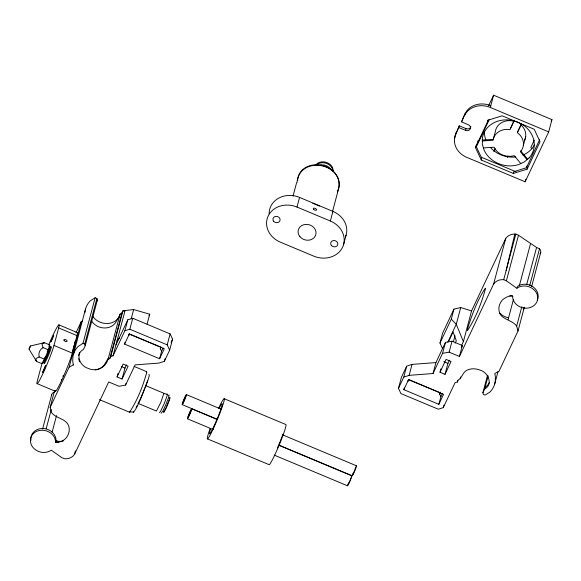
<?xml version="1.0" encoding="UTF-8"?>
<svg xmlns="http://www.w3.org/2000/svg" width="581" height="581" viewBox="0 0 581 581"><rect width="100%" height="100%" fill="white"/><g stroke="black" fill="none" stroke-linecap="round" stroke-linejoin="round"><path stroke-width="0.87" d="M333.138 171.417C333.719 162.738 321.191 158.49 315.759 164.917M75.08 341.948L73.228 348.898M84.891 312.6L85.051 311.067M296.971 182.666C299.636 153.101 349.137 164.583 337.329 192.362M54.578 390.744L50.14 407.397L51.448 412.416C56.008 418.763 65.9 418.255 68.725 425.938C69.989 429.947 68.986 434.385 66.408 437.667C63.743 440.834 59.64 442.751 55.471 442.352C55.87 441.211 56.045 440.042 55.921 438.829A12.695 10.988 14.9 0 0 41.701 428.502A12.695 10.988 14.9 0 0 30.989 440.354M29.057 349.174L30.401 345.964L44.396 342.696L49.792 344.954L48.484 349.864L44.57 359.232L41.955 363.691L36.559 361.433L29.057 349.174L30.401 345.964M352.943 474.009L353.183 473.101M482.905 392.734L484.685 388.972C493.436 384.419 488.076 372.37 480.247 370.155C475.999 368.477 471.075 368.172 466.899 370.22C462.65 372.232 462.251 377.861 458.264 380.061L457.312 382.08L455.09 382.596L443.259 407.659L438.292 409.206L400.934 393.569L398.472 388.326L403.759 377.134L409.133 375.341L433.027 373.532L442.562 353.328L449.128 352.151L459.433 356.465L493.61 284.044A11.192 9.695 14.9 0 1 503.705 279.693L506.378 280.805L516.894 288.278L517.395 287.856A12.695 10.988 14.9 0 1 536.256 292.577A12.695 10.988 14.9 0 1 529.037 307.865A12.695 10.988 14.9 0 1 512.682 297.842C514.454 292.149 502.282 298.99 501.723 300.755C498.491 304.771 497.808 310.762 500.742 315.134C505.15 320.044 512.333 320.618 516.683 326.006L517.991 331.032L498.992 371.281L494.83 373.496L495.426 377.134L495.208 381.782A25.034 21.679 14.9 0 1 491.599 390.149L490.066 391.943L485.113 395.102L483.377 394.376L482.905 392.734L487.568 375.203M506.131 270.579L514.817 234.063L515.834 234.114L518.499 235.232L536.575 247.477L526.756 284.341M42.391 362.057L37.402 380.577A22.339 1.75 -67.3 0 0 42.82 373.801A22.339 1.75 -67.3 0 0 53.982 345.448L58.645 327.924L76.983 335.6L72.32 353.125A22.339 1.75 -67.3 0 1 62.269 379.095A22.339 1.75 -67.3 0 1 55.282 390.447M42.573 429.076L51.673 394.891M46.168 428.756L51.302 409.474M50.14 407.397L69.139 367.141L81.267 321.569L82.655 320.828M52.108 432.213L56.539 415.56M73.438 354.41L85.56 308.831M73.344 365.05L72.712 361.288L72.923 356.64A25.034 21.679 14.9 0 1 76.539 348.273L78.065 346.487L83.018 343.32L95.146 297.748L96.882 298.474L97.354 300.116L85.225 345.688L83.453 349.45C74.695 354.011 80.062 366.052 87.891 368.267C95.792 372.116 105.226 368.063 107.964 359.712L120.093 314.132L122.003 312.781L122.954 310.77L133.645 309.564L149.731 314.212L147.073 324.205M85.225 345.688L84.761 344.054L96.882 298.474M74.753 453.5L75.457 450.871M107.964 359.712L109.874 358.361L122.003 312.781M109.874 358.361L110.826 356.342L122.954 310.77L124.566 311.184M110.826 356.342L113.041 355.833L125.14 310.348M113.041 355.833L124.871 330.763L127.784 319.811L132.758 318.265L170.117 333.901L172.572 339.144L169.659 350.096L164.379 361.295L159.005 363.081L135.112 364.89L125.576 385.101L119.003 386.271L108.698 381.957L74.521 454.378A11.192 9.695 14.9 0 1 64.426 458.736L61.76 457.617L51.244 450.144L50.743 450.565A12.695 10.988 14.9 0 1 31.875 445.852A12.695 10.988 14.9 0 1 39.094 430.557A12.695 10.988 14.9 0 1 55.449 440.587L55.471 442.352M131.161 318.889L133.645 309.564M124.574 344.083L129.287 334.104L164.3 348.76L159.593 358.738L124.574 344.083L125.038 342.34M117.064 376.924L123.121 364.091L128.125 366.183L122.068 379.015L117.064 376.924L117.958 373.554M124.871 330.763L129.839 329.216L132.758 318.265M122.068 379.015L124.98 368.063L126.498 364.861M125.576 385.101L126.026 383.416M159.593 358.738L161.627 351.084L160.283 348.803L160.748 347.053L129.156 333.835L128.691 335.586L129.418 334.046M169.659 350.096L167.205 344.853L170.117 333.901M164.379 361.295L165.048 358.767M293.049 196.058L296.542 182.935M332.913 211.382L330.349 221.02A22.339 19.347 14.9 0 1 342.601 247.186A22.339 19.347 14.9 0 1 313.769 256.148L280.42 242.197A22.339 19.347 14.9 0 1 268.168 216.03A22.339 19.347 14.9 0 1 297 207.061L299.564 197.424L332.913 211.382A22.339 19.347 14.9 0 1 345.513 236.772M332.39 212.058L337.96 191.113M343.509 244.819L346.073 235.182M488.57 105.836L493.589 95.197L551.95 119.621L548.689 131.887L525.137 181.788L466.775 157.364A19.943 17.27 14.9 0 1 455.838 134.008L459.331 125.837L465.998 128.626A3.624 3.137 14.9 0 0 470.915 126.389M455.838 134.008L459.331 125.837M458.867 127.588L465.534 130.384A3.624 3.137 14.9 0 0 470.211 128.924A3.624 3.137 14.9 0 0 468.228 124.675L461.554 121.887L465.047 113.716A19.943 17.27 14.9 0 1 490.792 105.713M461.554 121.887L465.047 113.716M465.534 130.384L465.998 128.626M398.472 388.326L401.391 377.374L406.671 366.183L412.045 364.389L435.939 362.58L445.474 342.376L452.047 341.2L462.353 345.513L459.433 356.465M403.759 377.134L406.671 366.183M403.831 389.662L408.545 379.683L443.557 394.339L438.851 404.318L403.831 389.662L404.289 387.963M409.133 375.341L412.045 364.389M408.508 379.451L408.036 381.201L408.763 379.662M475.418 147.523L475.883 145.773L481.729 158.264L481.264 160.015L513.335 173.436L527.105 169.158L540.047 141.728L534.2 129.236L502.122 115.815L488.36 120.1L475.418 147.523L481.264 160.015M478.018 140.682L476.384 146.819L489.231 119.599M464.582 115.474A19.943 17.27 14.9 0 1 490.328 107.463L493.589 95.197M442.54 348.651L439.999 343.059L442.657 333.066L453.957 309.121L460.718 307.552L471.561 310.893L505.739 238.471A11.192 9.695 14.9 0 1 514.817 234.063M433.027 373.532L435.939 362.58M439.999 343.059L451.299 319.114L453.957 309.121M442.562 353.328L445.474 342.376M440.013 372.239L446.07 359.407L451.067 361.498L445.01 374.331L440.013 372.239L440.906 368.87M460.718 307.552L456.259 324.285L447.842 342.129M449.128 352.151L452.047 341.2M453.42 341.672L455.01 335.702M438.851 404.318L440.943 396.46L439.628 394.419L440.093 392.669L409.336 379.8M445.01 374.331L447.929 363.379L449.44 360.176M443.259 407.659L443.935 405.131M461.488 345.63L463.391 341.606L471.561 310.893M457.312 382.08L457.777 380.33M513.335 173.436L513.807 171.685L527.57 167.401L527.105 169.158M460.174 378.71L460.639 376.96M523.365 145.468L525.696 136.709M493.61 284.044L505.739 238.471M526.873 165.999L526.408 167.749L539.633 139.731M525.137 181.788L525.834 179.166M503.705 279.693L515.834 234.114M506.378 280.805L518.499 235.232M484.685 388.972L488.178 375.827M508.114 319.535L513.481 299.375M516.894 288.278L517.86 286.106A12.695 10.988 14.9 0 1 533.184 286.949A12.695 10.988 14.9 0 1 537.287 300.21M519.32 285.837L530.511 243.766M494.7 384.019L497.961 371.746M516.683 326.006L521.818 306.724M529.719 285.583L539.517 248.77L536.575 247.477M517.991 331.032L524.287 307.364M531.622 286.564L540.715 252.379M523.314 309.448L523.939 307.327M169.209 399.844L165.999 407.956L164.278 410.636M348.31 483.639L348.477 483.087M350.997 477.931L350.278 480.008M355.71 467.952L352.965 474.147M146.782 382.872L147.443 380.875M72.414 351.418L74.993 343.647L75.247 340.793M146.325 384.143L144.981 387.752M62.951 376.321L63.256 375.508M494.337 151.118L495.237 148.816L493.894 151.67M507.373 157.473L507.976 155.933M143.899 390.483L144.713 388.435M142.737 393.301L143.609 391.187M141.532 396.119L142.432 394.005M349.922 480.872L348.251 484.133M140.319 398.849L141.227 396.801M140.021 399.488L138.017 403.722M75.944 332.84L81.267 321.569M96.642 301.619L97.354 300.116M115.953 344.882L127.784 319.811M148.976 315.81L149.731 314.212M160.283 348.803L161.002 347.271M161.627 351.084L163.079 348.012M171.061 342.347L172.572 339.144M487.306 121.567L488.062 119.955M510.285 128.757L514.323 120.202L510.053 129.636A15.411 13.348 14.9 0 0 493.029 140.282L482.346 140.936L482.579 140.057L493.262 139.404L495.361 131.524A15.411 13.348 14.9 0 1 513.96 121.218M517.62 131.829L521.295 124.051M521.426 124.152L517.388 132.7A15.411 13.348 14.9 0 1 520.409 151.743L527.054 159.644L527.287 158.766L520.641 150.864M534.273 140.152L530.816 147.487L531.964 148.743M551.18 121.262L551.95 119.621M448.547 341.57L453.093 331.94L456.303 340.778L455.163 343.182M461.59 347.126L462.353 345.513M439.628 394.419L440.718 392.117M440.943 396.46L442.388 393.388M61.252 380.047L61.528 379.531M355.158 468.373L355.441 467.858M136.114 407.339L137 405.72M48.92 346.443L49.792 344.954M119.621 315.89L116.483 321.148A13.959 12.092 14.9 0 1 104.217 327.989A13.959 12.092 14.9 0 1 91.275 320.48M108.429 357.961L105.284 363.219A13.959 12.092 14.9 0 1 95.269 369.959M120.093 314.132C116.302 326.805 98.458 325.919 92.43 315.73M116.992 340.974L119.308 338.222M166.994 394.506L167.335 394.216L167.219 395.501L164.234 403.599L160.45 411.624L159.448 412.495M168.744 395.24L169.086 394.942L168.512 397.731L165.984 404.332L162.985 410.898L161.198 413.229M316.122 165.316C321.387 160.036 331.853 163.305 332.898 170.792M163.537 393.533L167.335 394.216M138.198 403.41L156.405 411.036L160.893 402.255L163.864 393.257L145.649 385.639M48.484 349.864L43.088 347.605C39.762 349.45 38.15 353.306 39.174 356.974L44.57 359.232M55.486 442.279L58.42 442.308M146.216 371.971L146.84 371.978C143.064 385.98 137.479 400.113 129.592 412.256L99.453 399.641M95.146 297.748L90.193 300.907L88.668 302.701A25.034 21.679 14.9 0 0 85.189 310.319M69.139 367.141L73.308 364.926M148.809 374.52L149.302 374.803A21.729 1.699 -67.3 0 1 147.451 381.761L141.328 397.375A19.66 1.54 -67.3 0 1 136.179 408.298L133.783 412.052L129.41 411.944M42.355 343.335L44.396 342.696L42.703 343.451L42.006 344.424L43.088 347.605M39.174 356.974L36.131 358.477L35.92 359.675L36.559 361.433L35.899 360.184M319.201 165.316C323.53 163.951 328.824 165.687 331.01 169.775M483.45 147.901L494.133 147.247A15.411 13.348 14.9 0 0 514.178 155.635L520.823 163.544M509.719 296.121L512.66 296.07M55.856 440.601L57.12 441.132A13.959 12.092 14.9 0 0 63.38 440.928M55.718 440.725L57.12 441.132M312.76 203.263L319.477 206.073M490.328 107.463L548.689 131.887M481.25 157.211L514.955 171.315A8.875 7.684 14.9 0 0 516.051 171.7M297 207.061L330.349 221.02M443.761 361.636L447.929 363.379M129.839 329.216L167.205 344.853M58.964 324.881L77.309 332.557M224.193 398.719L285.888 424.537A21.758 1.699 -67.3 0 1 279.112 445.162A21.758 1.699 -67.3 0 1 269.105 464.684L207.41 438.866M83.018 343.32L84.761 344.054M133.993 366.364L146.659 371.666M121.647 366.669L124.98 368.063M186.385 394.601L221.397 409.256M282.257 434.733L356.458 465.788M53.982 345.448L72.32 353.125M182.187 404.637L217.2 419.293M278.895 445.119L352.268 475.824M191.679 408.77L216.691 419.242M278.386 445.061L351.752 475.766M187.481 418.807L213.329 429.628M274.188 455.097L347.554 485.803M37.075 383.62L55.42 391.296M451.299 319.114L456.259 324.285L463.391 341.606M133.289 411.769L133.419 412.198M454.879 138.082A19.943 17.27 14.9 0 1 456.303 132.257M534.324 144.996A26.29 22.768 14.9 0 1 523.023 155.054M515.841 156.928A26.29 22.768 14.9 0 1 490.524 147.574M485.839 139.934A26.29 22.768 14.9 0 1 484.481 131.386M520.946 124.922A15.411 13.348 14.9 0 1 524.701 140.043M297.675 180.451A19.66 17.023 14.9 0 1 302.832 169.529C307.204 165.73 313.195 164.285 318.896 164.822A21.729 18.817 14.9 0 1 332.121 170.364C336.319 173.915 339.26 179.151 339.181 184.743A19.66 17.023 14.9 0 1 337.772 190.699M269.126 213.772A22.339 19.347 14.9 0 1 299.564 197.424M48.782 349.544A6.413 0.501 -67.3 0 1 47.352 354.904A6.413 0.501 -67.3 0 1 44.497 359.784M48.869 348.665A9.064 0.712 -67.3 0 1 49.705 349.355A9.064 0.712 -67.3 0 1 44.548 361.447A9.064 0.712 -67.3 0 1 44.316 359.356M48.005 349.515A5.44 0.428 -67.3 0 1 47.896 350.045M47.642 350.873A5.44 0.428 -67.3 0 1 47.272 351.933M45.173 356.952A5.44 0.428 -67.3 0 1 44.258 358.738M50.99 346.988A9.064 0.712 -67.3 0 1 48.463 355.354A9.064 0.712 -67.3 0 1 44.236 363.147M169.231 398.312A8.17 0.639 -67.3 0 1 167.415 405.146A8.17 0.639 -67.3 0 1 163.777 411.363M48.695 344.925A22.339 1.75 -67.3 0 1 58.645 327.924M77.019 332.659A22.339 1.75 -67.3 0 1 76.983 335.6M489.456 382.451A13.959 12.092 14.9 0 1 485.15 387.222M508.578 317.778A13.959 12.092 14.9 0 1 499.355 312.607M539.517 248.77A4.554 3.944 14.9 0 1 540.069 253.752M79.706 361.803A13.959 12.092 14.9 0 1 78.74 358.68M78.704 355.492A13.959 12.092 14.9 0 1 79.604 352.471M51.586 395.654A4.554 3.944 14.9 0 1 54.28 392.175M355.979 466.39A5.44 0.428 -67.3 0 1 355.035 470.283A5.44 0.428 -67.3 0 1 352.231 475.614M352.347 475.084A5.44 0.428 -67.3 0 1 352.594 474.256M351.265 476.369A5.44 0.428 -67.3 0 1 350.328 480.262A5.44 0.428 -67.3 0 1 347.525 485.593M347.634 485.062A5.44 0.428 -67.3 0 1 347.881 484.234M219.4 407.855A16.319 1.278 -67.3 0 1 221.114 408.436A16.319 1.278 -67.3 0 1 212.21 429.729A16.319 1.278 -67.3 0 1 210.496 429.141M218.601 408.276A21.758 1.699 -67.3 0 1 223.271 403.766A21.758 1.699 -67.3 0 1 210.416 434.523A21.758 1.699 -67.3 0 1 210.213 428.35M282.809 434.254A16.319 1.278 -67.3 0 1 282.003 436.592M281.698 437.442A16.319 1.278 -67.3 0 1 280.296 441.11M279.991 441.88A16.319 1.278 -67.3 0 1 279.04 444.24M278.379 445.809A16.319 1.278 -67.3 0 1 277.377 448.147M467.451 329.187L467.56 330.473C475.766 317.829 481.584 303.108 485.513 288.525L485.317 288.205C477.117 300.53 471.852 315.033 467.451 329.187M42.638 372.276C44.272 370.969 48.412 357.867 42.638 372.276M50.714 341.926C52.348 340.619 56.488 327.517 50.714 341.926M182.935 402.473C184.569 401.166 188.709 388.064 182.935 402.473M188.229 416.642C189.864 415.335 194.003 402.234 188.229 416.642M529.022 158.003L524.258 161.976L518.397 164.648A26.29 22.768 14.9 0 1 484.198 150.341L482.383 144.451L482.317 138.452A26.29 22.768 14.9 0 1 511.367 120.289L517.954 122.199L523.88 125.525A26.29 22.768 14.9 0 1 529.022 158.003M299.97 236.736A9.064 7.851 14.9 0 0 315.389 235.792A9.064 7.851 14.9 0 0 305.802 224.389A9.064 7.851 14.9 0 0 299.97 236.736M313.66 209.342A1.75 0.864 25.3 0 0 316.456 210.09A1.75 0.864 25.3 0 0 314.757 208.23A1.75 0.864 25.3 0 0 313.66 209.342M273.673 221.288A3.624 3.137 14.9 0 0 279.839 220.918A3.624 3.137 14.9 0 0 276.004 216.35A3.624 3.137 14.9 0 0 273.673 221.288M331.431 245.465A3.624 3.137 14.9 0 0 337.605 245.088A3.624 3.137 14.9 0 0 333.763 240.527A3.624 3.137 14.9 0 0 331.431 245.465M64.186 340.64A1.75 0.864 25.3 0 0 66.975 341.388A1.75 0.864 25.3 0 0 65.283 339.529A1.75 0.864 25.3 0 0 64.186 340.64M183.088 403.265A5.44 0.428 -67.3 0 0 186.414 394.811A5.44 0.428 -67.3 0 0 183.349 400.788A5.44 0.428 -67.3 0 0 183.088 403.265M188.382 417.434A5.44 0.428 -67.3 0 0 191.708 408.98A5.44 0.428 -67.3 0 0 188.643 414.957A5.44 0.428 -67.3 0 0 188.382 417.434"/></g></svg>
